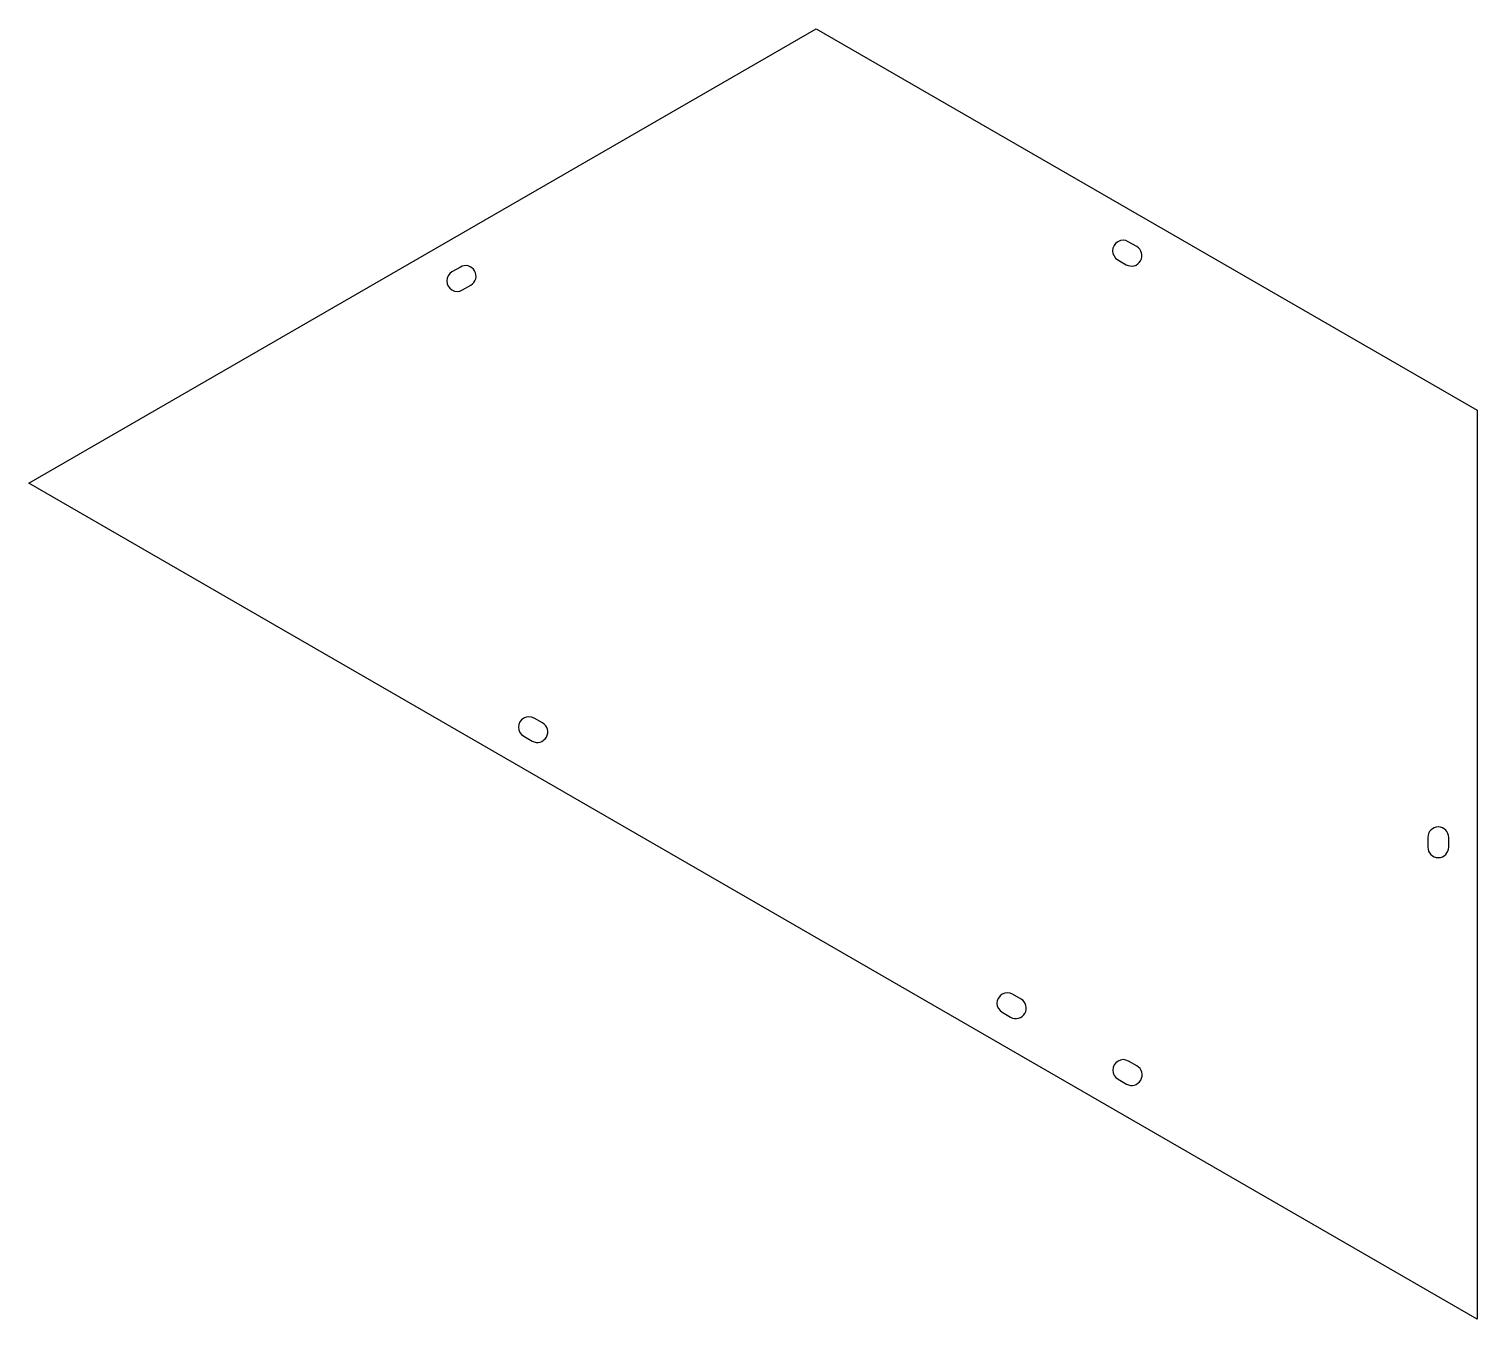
# Model space of a CAD drawing. Header units: millimetres. Extents: x -494 to -19, y -318 to 105.
import ezdxf

# ---------------------------------------------------------------- set-up
doc = ezdxf.new("R2010")
doc.units = ezdxf.units.MM
doc.layers.add('Sketch054', color=7, linetype='CONTINUOUS')

msp = doc.modelspace()

# ---------------------------------------------------------------- linework, layer by layer
at = {"layer": 'Sketch054'}
for p, q in [((-493.76, -43.9598), (-235.86, 104.939)), ((-235.86, 104.939), (-19.4158, -20.0254)), ((-130.899, 33.6341), (-133.648, 35.2216)), ((-137.077, 29.2824), (-134.328, 27.6949)), ((-352.45, 26.9205), (-355.199, 25.333)), ((-351.77, 19.3938), (-349.021, 20.9813)), ((-19.4158, -20.0254), (-19.4158, -317.823)), ((-19.4158, -317.823), (-493.76, -43.9598)), ((-325.513, -122.473), (-328.263, -120.886)), ((-331.692, -126.825), (-328.942, -128.412)), ((-35.5448, -160.004), (-35.5448, -163.179)), ((-28.6868, -163.179), (-28.6868, -160.004)), ((-168.784, -212.961), (-171.534, -211.373)), ((-174.963, -217.312), (-172.213, -218.9)), ((-130.839, -234.868), (-133.589, -233.281)), ((-137.018, -239.22), (-134.268, -240.807))]:
    msp.add_line(p, q, dxfattribs=at)
for centre, start, end in [((-135.363, 32.252), 60, -120), ((-132.613, 30.6645), -120, 60), ((-353.485, 22.3634), 120, -60), ((-350.735, 23.9509), -60, 120), ((-329.977, -123.855), 60, -120), ((-327.228, -125.443), -120, 60), ((-32.1158, -160.004), 0, 180), ((-32.1158, -163.179), 180, 0), ((-173.248, -214.343), 60, -120), ((-170.499, -215.93), -120, 60), ((-135.303, -236.25), 60, -120), ((-132.554, -237.838), -120, 60)]:
    msp.add_arc(centre, 3.429, start, end, dxfattribs=at)

doc.saveas('drawing.dxf')
